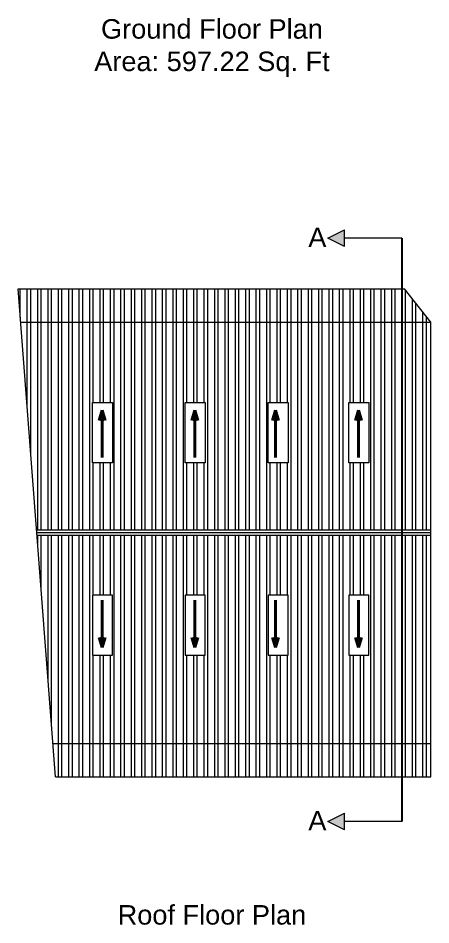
# Model space of a CAD drawing. Header units: inches. Extents: x 100101 to 119806, y -2288 to 8641.
# Drawn here: x 113828 to 114126, y 3192 to 3844 of the extents above; entities that cross this region are included whole.
import ezdxf

# ---------------------------------------------------------------- set-up
doc = ezdxf.new("R2010")
doc.units = ezdxf.units.IN
doc.header["$LTSCALE"] = 0.5
doc.header["$MEASUREMENT"] = 0
for name, color, linetype, lineweight in [('DIM_LINE', 173, 'Continuous', 20), ('door', 202, 'Continuous', 5), ('Toilet', 7, 'Continuous', 25), ('WALL - A', 1, 'Continuous', 40)]:
    doc.layers.add(name, color=color, linetype=linetype, lineweight=lineweight)
doc.styles.get("Standard").update_dxf_attribs({"font": 'arial.ttf'})

msp = doc.modelspace()

# ---------------------------------------------------------------- hatches: boundary and pattern name
at = {"linetype": 'ByBlock', "lineweight": 5}
for points in [[(114051.56, 3685.41), (114063.56, 3679.41), (114063.56, 3691.41)], [(114051.56, 3265.94), (114063.56, 3259.94), (114063.56, 3271.94)]]:
    msp.add_hatch(color=7, dxfattribs=at).paths.add_polyline_path(points)
at = {"layer": 'DIM_LINE'}
h = msp.add_hatch(dxfattribs=at)
h.set_pattern_fill('ANSI32', color=256, scale=20, angle=45)
h.paths.add_polyline_path([(114104.72, 3649.03), (113958.75, 3649.03), (113828.41, 3649.03), (113830.26, 3625.03), (114104.72, 3625.03)])
h = msp.add_hatch(dxfattribs=at)
h.set_pattern_fill('ANSI32', color=256, scale=20, angle=45)
h.paths.add_polyline_path([(114106.72, 3649.03), (114104.72, 3649.03), (114104.72, 3625.03), (114125.75, 3625.03)])
h = msp.add_hatch(dxfattribs=at)
h.set_pattern_fill('ANSI32', color=256, scale=20, angle=45)
h.paths.add_polyline_path([(114104.72, 3625.03), (113830.26, 3625.03), (113841.78, 3475.53), (114104.72, 3475.53)])
h.paths.add_polyline_path([(114081.05, 3567.23), (114081.05, 3523.9), (114066.6, 3523.9), (114066.6, 3567.23)], flags=16)
h.paths.add_polyline_path([(114022.91, 3567.23), (114022.91, 3523.9), (114008.46, 3523.9), (114008.46, 3567.23)], flags=16)
h.paths.add_polyline_path([(113963.19, 3567.23), (113963.19, 3523.9), (113948.74, 3523.9), (113948.74, 3567.23)], flags=16)
h.paths.add_polyline_path([(113896.37, 3567.23), (113896.37, 3523.9), (113881.92, 3523.9), (113881.92, 3567.23)], flags=16)
h = msp.add_hatch(dxfattribs=at)
h.set_pattern_fill('ANSI32', color=256, scale=20, angle=45)
h.paths.add_polyline_path([(114125.75, 3625.03), (114104.72, 3625.03), (114104.72, 3475.53), (114125.75, 3475.53)])
h = msp.add_hatch(dxfattribs=at)
h.set_pattern_fill('ANSI32', color=256, scale=20, angle=45)
h.paths.add_polyline_path([(114104.72, 3471.53), (113842.08, 3471.53), (113853.6, 3322.03), (114104.72, 3322.03)])
h.paths.add_polyline_path([(114008.46, 3428.77), (114022.91, 3428.77), (114022.91, 3385.45), (114008.46, 3385.45)], flags=16)
h.paths.add_polyline_path([(113963.19, 3428.77), (113963.19, 3385.45), (113948.74, 3385.45), (113948.74, 3428.77)], flags=16)
h.paths.add_polyline_path([(114066.6, 3428.77), (114081.05, 3428.77), (114081.05, 3385.45), (114066.6, 3385.45)], flags=16)
h.paths.add_polyline_path([(113896.37, 3428.77), (113896.37, 3385.45), (113881.92, 3385.45), (113881.92, 3428.77)], flags=16)
h = msp.add_hatch(dxfattribs=at)
h.set_pattern_fill('ANSI32', color=256, scale=20, angle=45)
h.paths.add_polyline_path([(114125.75, 3471.53), (114104.72, 3471.53), (114104.72, 3322.03), (114125.75, 3322.03)])
h = msp.add_hatch(dxfattribs=at)
h.set_pattern_fill('ANSI32', color=256, scale=20, angle=45)
h.paths.add_polyline_path([(114104.72, 3322.03), (113853.6, 3322.03), (113855.44, 3298.03), (114104.72, 3298.03)])
h = msp.add_hatch(dxfattribs=at)
h.set_pattern_fill('ANSI32', color=256, scale=20, angle=45)
h.paths.add_polyline_path([(114125.75, 3322.03), (114104.72, 3322.03), (114104.72, 3298.03), (114125.75, 3298.03)])

# ---------------------------------------------------------------- linework, layer by layer
at = {"color": 7, "linetype": 'ByBlock', "lineweight": 5}
for p, q in [((114051.56, 3685.41), (114063.56, 3691.41)), ((114063.56, 3679.41), (114063.56, 3691.41)), ((114063.56, 3679.41), (114051.56, 3685.41)), ((114104.72, 3685.41), (114063.56, 3685.41)), ((114051.56, 3265.94), (114063.56, 3271.94)), ((114063.56, 3259.94), (114063.56, 3271.94)), ((114063.56, 3259.94), (114051.56, 3265.94)), ((114104.72, 3265.94), (114063.56, 3265.94))]:
    msp.add_line(p, q, dxfattribs=at)
at = {"layer": 'DIM_LINE'}
for points in [[(113881.92, 3567.23), (113896.37, 3567.23), (113896.37, 3523.9), (113881.92, 3523.9)], [(113948.74, 3567.23), (113963.19, 3567.23), (113963.19, 3523.9), (113948.74, 3523.9)], [(114066.6, 3567.23), (114081.05, 3567.23), (114081.05, 3523.9), (114066.6, 3523.9)], [(113881.92, 3385.45), (113896.37, 3385.45), (113896.37, 3428.77), (113881.92, 3428.77)], [(113948.74, 3385.45), (113963.19, 3385.45), (113963.19, 3428.77), (113948.74, 3428.77)], [(114066.6, 3385.45), (114081.05, 3385.45), (114081.05, 3428.77), (114066.6, 3428.77)]]:
    msp.add_lwpolyline(points, close=True, dxfattribs=at)
at = {"layer": 'door', "ltscale": 0.5}
for p, q in [((113855.44, 3298.03), (113828.41, 3649.03)), ((113828.41, 3649.03), (114106.72, 3649.03)), ((114125.75, 3625.03), (114106.72, 3649.03)), ((113830.26, 3625.03), (114125.75, 3625.03)), ((114125.75, 3298.03), (114125.75, 3625.03)), ((114125.75, 3475.53), (113841.78, 3475.53)), ((114125.75, 3473.53), (113841.93, 3473.53)), ((114125.75, 3471.53), (113842.08, 3471.53)), ((113853.6, 3322.03), (114125.75, 3322.03)), ((113855.44, 3298.03), (114125.75, 3298.03))]:
    msp.add_line(p, q, dxfattribs=at)
for points in [[(113881.92, 3567.23), (113896.37, 3567.23), (113896.37, 3523.9), (113881.92, 3523.9)], [(114008.46, 3567.23), (114022.91, 3567.23), (114022.91, 3523.9), (114008.46, 3523.9)], [(113881.92, 3385.45), (113896.37, 3385.45), (113896.37, 3428.77), (113881.92, 3428.77)], [(114008.46, 3385.45), (114022.91, 3385.45), (114022.91, 3428.77), (114008.46, 3428.77)]]:
    msp.add_lwpolyline(points, close=True, dxfattribs=at)
at = {"layer": 'Toilet'}
msp.add_line((114104.72, 3685.41), (114104.72, 3265.94), dxfattribs=at)
at = {"layer": 'WALL - A'}
for p, q in [((113888.95, 3561.64), (113886.83, 3554.34)), ((113888.95, 3527.66), (113888.95, 3561.64)), ((113888.95, 3561.64), (113891.08, 3554.34)), ((113955.77, 3561.64), (113953.65, 3554.34)), ((113955.77, 3527.66), (113955.77, 3561.64)), ((113955.77, 3561.64), (113957.9, 3554.34)), ((114013.75, 3561.64), (114011.62, 3554.34)), ((114013.75, 3527.66), (114013.75, 3561.64)), ((114013.75, 3561.64), (114015.87, 3554.34)), ((114073.63, 3561.64), (114071.51, 3554.34)), ((114073.63, 3527.66), (114073.63, 3561.64)), ((114073.63, 3561.64), (114075.76, 3554.34)), ((113888.95, 3425.01), (113888.95, 3391.03)), ((113955.77, 3425.01), (113955.77, 3391.03)), ((114013.75, 3425.01), (114013.75, 3391.03)), ((114073.63, 3425.01), (114073.63, 3391.03)), ((113888.95, 3391.03), (113886.83, 3398.33)), ((113888.95, 3391.03), (113891.08, 3398.33)), ((113955.77, 3391.03), (113953.65, 3398.33)), ((113955.77, 3391.03), (113957.9, 3398.33)), ((114013.75, 3391.03), (114011.62, 3398.33)), ((114013.75, 3391.03), (114015.87, 3398.33)), ((114073.63, 3391.03), (114071.51, 3398.33)), ((114073.63, 3391.03), (114075.76, 3398.33))]:
    msp.add_line(p, q, dxfattribs=at)

# ---------------------------------------------------------------- texts
at = {"color": 7, "linetype": 'ByBlock', "lineweight": 5, "char_height": 14}
for s, insert, width, attachment_point in [('{\\fArial CE|b0|i0|c238|p34;Ground Floor Plan\\PArea: \\fArial CE|b0|i0|c0|p34;597.22\\fArial CE|b0|i0|c238|p34; Sq. Ft}', (113968.04, 3822.17), 235.547, 5), ('A', (114037.45, 3693.03), 26.5803, 1), ('A', (114037.45, 3273.56), 26.5803, 1), ('{\\fArial CE|b0|i0|c0|p34;Roof\\fArial CE|b0|i0|c238|p34; Floor Plan}', (113968.04, 3198.65), 235.547, 5)]:
    msp.add_mtext(s, dxfattribs=dict(at, insert=insert, width=width, attachment_point=attachment_point))

doc.saveas('drawing.dxf')
